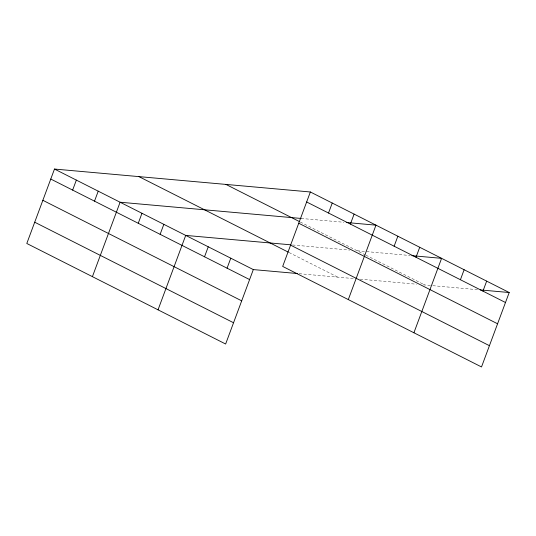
<?xml version="1.0" encoding="UTF-8"?>
<svg xmlns="http://www.w3.org/2000/svg" width="536" height="536" viewBox="0 0 536 536"><rect width="100%" height="100%" fill="white"/><g stroke="black" fill="none" stroke-linecap="round" stroke-linejoin="round"><path stroke-width="0.4" stroke-dasharray="2.68 2.01" d="M301.192 218.454L343.81 222.273M292.529 244.972L349.7 250.098M357.157 250.768L410.234 255.525M299.155 273.695L353.499 278.566M360.132 279.162L416.472 284.207M423.098 284.804L431.996 285.601M432.8 285.675L477.837 289.708M300.287 222.011L365.15 254.814M365.88 255.176L424.76 284.951M289.051 252.53L337.76 277.152"/><path stroke-width="0.8" d="M310.364 191.982L282.68 266.412L481.516 366.952L509.2 292.522L310.364 191.982L54.484 169.048L26.8 243.478L225.636 344.018L253.32 269.588L297.547 273.548M72.641 190.092L76.353 180.103M94.51 201.154L98.229 191.164M92.413 276.656L120.098 202.226L301.192 218.454M138.255 223.271L141.973 213.281M160.123 234.333L163.842 224.343M158.033 309.835L185.711 235.405L290.867 244.825M204.531 256.791L208.249 246.795M227.07 268.181L230.781 258.191M328.521 213.033L332.24 203.037M350.39 224.088L354.108 214.099M348.3 299.591L375.977 225.16L346.223 222.494M394.134 246.212L397.853 236.215M416.01 257.267L419.722 247.277M413.913 332.769L441.597 258.339L411.842 255.672M460.417 279.725L464.129 269.729M482.949 291.115L486.668 281.125M480.249 289.922L509.2 292.522M306.646 201.971L505.482 302.512M225.924 184.411L299.557 221.643M298.74 223.237L497.576 323.778M290.592 245.146L489.428 345.687M138.924 176.612L288.328 252.161M54.484 169.048L253.32 269.588M50.766 179.037L249.602 279.578M42.86 200.303L241.696 300.843M34.706 222.212L233.542 322.752"/></g></svg>
